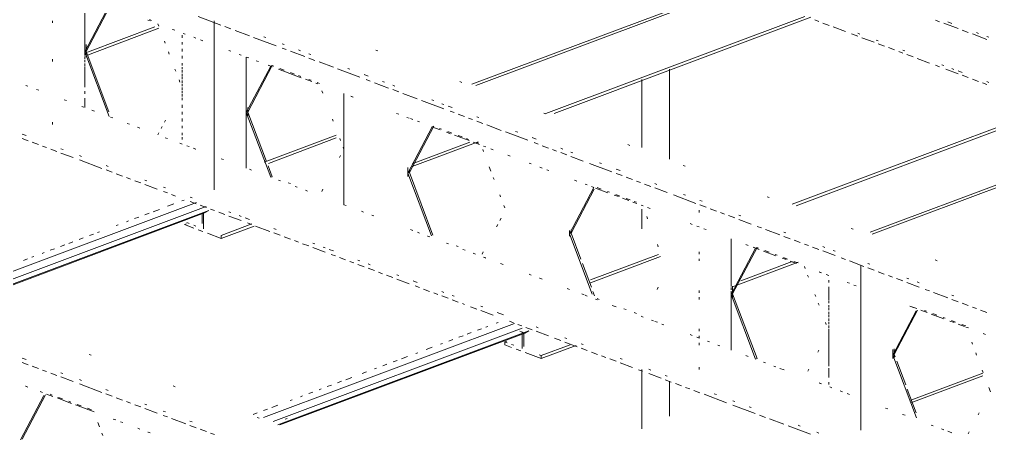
# Paper-space layout '03 3D Building and Roof' of a CAD drawing. Header units: millimetres. Extents: x 5 to 415, y 5 to 292.
# Drawn here: x 133.27 to 162.72, y 99.51 to 112.13 of the extents above; entities that cross this region are included whole.
import ezdxf

# ---------------------------------------------------------------- set-up
doc = ezdxf.new("R2010")
doc.units = ezdxf.units.MM
doc.layers.add('EXISTING', color=7, linetype='Continuous')
picture_1 = doc.add_image_def('image2.png', size_in_pixel=(1777, 905))

# ---------------------------------------------------------------- blocks, each defined once
blk = doc.blocks.new('SHEET_03')
at = {"layer": 'EXISTING', "color": 250, "lineweight": 9}
for p, q in [((135.247, 112.824), (135.247, 111.561)), ((147.002, 110.162), (154.739, 113.061)), ((147.127, 110.122), (154.989, 113.067)), ((135.247, 111.14), (135.988, 112.546)), ((135.999, 112.499), (135.292, 111.157)), ((134.275, 112.088), (134.275, 112.02)), ((135.247, 111.037), (135.247, 112.068)), ((137.169, 112.104), (137.232, 112.08)), ((137.276, 112.097), (137.213, 112.12)), ((137.469, 111.991), (137.494, 111.926)), ((139.377, 111.955), (138.693, 112.211)), ((139.182, 112.082), (139.182, 111.35)), ((149.248, 109.27), (157.11, 112.216)), ((149.498, 109.277), (157.297, 112.198)), ((157.535, 112.062), (157.411, 112.109)), ((157.846, 111.946), (157.659, 112.016)), ((161.204, 112.058), (161.079, 112.104)), ((161.763, 111.848), (161.328, 112.011)), ((161.452, 112.052), (161.577, 112.005)), ((135.328, 111.131), (137.378, 111.899)), ((135.328, 111.043), (137.502, 111.858)), ((137.988, 111.797), (137.913, 111.825)), ((137.924, 111.821), (137.987, 111.797)), ((138.21, 111.645), (138.21, 111.576)), ((138.21, 111.573), (138.21, 111.644)), ((138.238, 111.703), (138.301, 111.68)), ((139.688, 111.839), (139.502, 111.909)), ((140.248, 111.629), (139.813, 111.792)), ((158.343, 111.76), (157.97, 111.899)), ((158.716, 111.62), (158.53, 111.69)), ((158.716, 111.707), (158.779, 111.684)), ((162.074, 111.731), (161.887, 111.801)), ((162.634, 111.522), (162.198, 111.685)), ((162.323, 111.726), (162.385, 111.702)), ((135.247, 111.421), (135.247, 111.351)), ((135.292, 111.157), (135.292, 111.367)), ((137.667, 111.468), (137.691, 111.403)), ((138.21, 111.439), (138.21, 111.37)), ((138.21, 111.363), (138.21, 111.433)), ((138.626, 111.558), (138.557, 111.584)), ((138.835, 111.48), (138.765, 111.506)), ((139.182, 111.35), (139.182, 107.983)), ((141.056, 111.326), (140.372, 111.582)), ((140.683, 111.597), (140.745, 111.574)), ((141.243, 111.387), (141.305, 111.364)), ((159.214, 111.434), (158.841, 111.573)), ((159.276, 111.498), (159.338, 111.474)), ((159.525, 111.317), (159.338, 111.387)), ((162.634, 111.609), (162.696, 111.586)), ((135.247, 111.21), (135.247, 111.14)), ((135.247, 111.14), (135.292, 111.157)), ((135.988, 109.179), (135.247, 111.14)), ((135.292, 111.329), (135.292, 110.985)), ((135.292, 111.017), (135.292, 111.157)), ((135.292, 111.157), (135.983, 109.327)), ((137.79, 111.142), (137.815, 111.076)), ((138.21, 111.233), (138.21, 111.164)), ((138.21, 111.153), (138.21, 111.223)), ((139.622, 111.185), (139.685, 111.161)), ((139.937, 111.067), (140, 111.043)), ((141.367, 111.21), (141.243, 111.256)), ((141.927, 111), (141.491, 111.163)), ((141.74, 111.201), (141.802, 111.178)), ((142.051, 111.085), (142.113, 111.061)), ((144.15, 111.172), (144.088, 111.196)), ((159.836, 111.201), (159.649, 111.271)), ((160.084, 111.107), (159.96, 111.154)), ((160.084, 111.195), (160.146, 111.172)), ((160.395, 110.991), (160.209, 111.061)), ((134.275, 110.92), (134.275, 110.852)), ((135.247, 111), (135.247, 110.93)), ((135.247, 110.831), (135.247, 110.9)), ((135.247, 110.79), (135.247, 110.719)), ((138.21, 111.027), (138.21, 110.958)), ((138.21, 110.942), (138.21, 111.012)), ((138.21, 110.732), (138.21, 110.802)), ((140.154, 107.619), (140.154, 110.985)), ((140.154, 110.985), (140.154, 109.302)), ((140.228, 110.958), (140.154, 110.985)), ((140.524, 110.847), (140.45, 110.874)), ((142.237, 110.884), (142.051, 110.954)), ((142.797, 110.674), (142.362, 110.837)), ((160.893, 110.805), (160.52, 110.944)), ((161.266, 110.752), (161.328, 110.729)), ((135.247, 110.075), (135.247, 110.694)), ((135.247, 110.579), (135.247, 110.509)), ((137.988, 110.619), (138.012, 110.553)), ((138.21, 110.683), (138.21, 110.614)), ((138.21, 110.521), (138.21, 110.592)), ((138.21, 110.477), (138.21, 110.408)), ((140.154, 109.302), (140.895, 110.708)), ((140.939, 110.725), (140.198, 109.319)), ((140.817, 110.737), (140.943, 110.69)), ((140.895, 110.708), (140.821, 110.736)), ((140.939, 110.725), (140.895, 110.708)), ((140.988, 110.706), (140.925, 110.73)), ((141.132, 110.619), (141.824, 110.36)), ((141.302, 110.589), (141.176, 110.636)), ((141.617, 110.471), (141.491, 110.518)), ((143.605, 110.371), (142.921, 110.627)), ((143.232, 110.642), (143.295, 110.619)), ((143.73, 110.456), (143.854, 110.409)), ((152.999, 107.887), (152.999, 110.616)), ((161.204, 110.688), (161.079, 110.735)), ((161.763, 110.479), (161.39, 110.618)), ((161.577, 110.636), (161.639, 110.613)), ((161.763, 110.566), (161.887, 110.519)), ((135.247, 110.369), (135.247, 110.299)), ((138.111, 110.292), (138.136, 110.226)), ((138.21, 110.311), (138.21, 110.381)), ((138.21, 110.271), (138.21, 110.202)), ((138.21, 110.101), (138.21, 110.171)), ((141.806, 110.4), (141.743, 110.424)), ((141.95, 110.313), (142.139, 110.242)), ((142.12, 110.282), (142.057, 110.306)), ((142.264, 110.195), (142.327, 110.171)), ((142.372, 110.188), (142.309, 110.212)), ((143.916, 110.255), (143.792, 110.301)), ((144.476, 110.045), (144.041, 110.208)), ((144.289, 110.246), (144.352, 110.223)), ((146.699, 110.217), (146.637, 110.241)), ((152.166, 110.304), (152.166, 108.24)), ((162.074, 110.362), (161.887, 110.432)), ((162.385, 110.246), (162.198, 110.316)), ((162.634, 110.152), (162.509, 110.199)), ((162.634, 110.24), (162.696, 110.217)), ((133.52, 110.104), (133.457, 110.127)), ((133.789, 110.003), (133.858, 109.977)), ((135.247, 110.158), (135.247, 110.088)), ((135.247, 109.948), (135.247, 109.878)), ((135.247, 109.869), (135.247, 109.938)), ((138.21, 110.065), (138.21, 109.996)), ((138.21, 109.89), (138.21, 109.96)), ((142.45, 109.957), (142.475, 109.892)), ((143.117, 109.876), (143.117, 106.509)), ((143.117, 108.192), (143.117, 109.876)), ((144.6, 110.13), (144.662, 110.106)), ((144.787, 109.929), (144.6, 109.999)), ((145.346, 109.719), (144.911, 109.882)), ((134.622, 109.691), (134.692, 109.665)), ((135.247, 109.737), (135.247, 109.457)), ((135.247, 109.663), (135.247, 109.732)), ((138.21, 109.859), (138.21, 109.79)), ((138.21, 109.68), (138.21, 109.75)), ((143.394, 109.772), (143.325, 109.798)), ((143.334, 109.794), (143.397, 109.771)), ((146.155, 109.416), (145.471, 109.672)), ((145.782, 109.687), (145.844, 109.664)), ((135.219, 109.468), (135.156, 109.491)), ((135.247, 109.457), (135.247, 109.526)), ((135.469, 109.374), (135.543, 109.346)), ((138.21, 109.469), (138.21, 109.539)), ((138.21, 109.515), (138.21, 109.446)), ((138.21, 109.259), (138.21, 109.329)), ((138.21, 109.309), (138.21, 109.24)), ((140.154, 109.302), (140.198, 109.319)), ((140.154, 109.302), (140.154, 107.619)), ((140.895, 107.341), (140.154, 109.302)), ((140.198, 109.319), (140.198, 109.459)), ((140.198, 109.422), (140.198, 109.216)), ((140.198, 109.178), (140.198, 109.319)), ((140.198, 109.319), (140.766, 107.815)), ((144.783, 109.251), (144.714, 109.277)), ((146.093, 109.571), (146.155, 109.547)), ((146.279, 109.501), (146.403, 109.454)), ((146.466, 109.3), (146.341, 109.346)), ((149.249, 109.262), (149.187, 109.286)), ((156.723, 106.521), (164.585, 109.466)), ((156.848, 106.48), (164.647, 109.402)), ((134.275, 109.015), (134.275, 108.942)), ((136.099, 109.138), (136.036, 109.161)), ((137.705, 109.072), (137.671, 109.008)), ((138.21, 109.048), (138.21, 109.119)), ((138.21, 109.103), (138.21, 109.034)), ((142.771, 109.107), (142.796, 109.042)), ((145.032, 109.158), (145.095, 109.134)), ((145.209, 109.092), (145.135, 109.12)), ((145.347, 109.04), (145.41, 109.017)), ((146.776, 109.183), (146.59, 109.253)), ((147.025, 109.09), (146.901, 109.137)), ((147.15, 109.175), (147.212, 109.151)), ((147.336, 108.974), (147.15, 109.044)), ((136.603, 108.949), (136.54, 108.973)), ((136.917, 108.831), (136.854, 108.855)), ((137.503, 108.688), (137.469, 108.624)), ((137.604, 108.88), (137.57, 108.816)), ((138.21, 108.897), (138.21, 108.828)), ((138.21, 108.691), (138.21, 108.622)), ((145.061, 107.464), (145.801, 108.87)), ((145.846, 108.886), (145.105, 107.481)), ((145.787, 108.875), (146.039, 108.781)), ((145.846, 108.886), (145.801, 108.87)), ((146.083, 108.798), (146.02, 108.821)), ((146.228, 108.71), (146.353, 108.663)), ((146.398, 108.68), (146.272, 108.727)), ((147.896, 108.764), (147.46, 108.927)), ((148.704, 108.461), (148.02, 108.717)), ((148.331, 108.732), (148.393, 108.709)), ((133.346, 108.65), (133.47, 108.603)), ((133.533, 108.449), (133.346, 108.518)), ((133.843, 108.332), (133.657, 108.402)), ((137.691, 108.541), (137.765, 108.513)), ((138.21, 108.487), (138.21, 108.557)), ((140.7, 107.802), (142.884, 108.62)), ((140.824, 107.761), (142.884, 108.532)), ((142.993, 108.519), (143.018, 108.454)), ((145.192, 107.664), (147.189, 108.412)), ((145.192, 107.751), (146.939, 108.406)), ((146.479, 108.616), (146.92, 108.451)), ((146.712, 108.562), (146.587, 108.609)), ((146.901, 108.491), (146.838, 108.515)), ((147.045, 108.404), (147.234, 108.333)), ((147.216, 108.373), (147.153, 108.397)), ((148.828, 108.546), (148.953, 108.499)), ((159.094, 105.676), (166.956, 108.621)), ((159.156, 105.612), (166.956, 108.533)), ((134.092, 108.239), (133.968, 108.286)), ((134.403, 108.123), (134.217, 108.192)), ((134.527, 108.207), (134.59, 108.184)), ((138.136, 108.375), (138.21, 108.347)), ((138.349, 108.295), (138.418, 108.269)), ((138.616, 108.195), (138.553, 108.219)), ((138.557, 108.217), (138.626, 108.191)), ((143.092, 108.258), (143.117, 108.192)), ((143.117, 106.509), (143.117, 108.192)), ((147.332, 108.184), (147.357, 108.119)), ((147.431, 108.259), (147.357, 108.287)), ((147.653, 108.176), (147.579, 108.204)), ((149.015, 108.345), (148.891, 108.391)), ((149.326, 108.228), (149.139, 108.298)), ((149.574, 108.135), (149.45, 108.182)), ((149.699, 108.22), (149.761, 108.196)), ((150.01, 108.103), (150.072, 108.08)), ((151.798, 108.307), (151.736, 108.331)), ((134.901, 107.936), (134.527, 108.076)), ((135.087, 107.997), (135.149, 107.974)), ((135.771, 107.61), (135.087, 107.866)), ((139.182, 107.983), (139.182, 106.957)), ((139.39, 107.905), (139.46, 107.879)), ((143.016, 108.001), (142.982, 107.937)), ((148.162, 107.985), (148.093, 108.011)), ((149.885, 108.019), (149.699, 108.089)), ((150.383, 107.832), (150.01, 107.972)), ((135.895, 107.695), (135.958, 107.671)), ((136.082, 107.494), (135.895, 107.563)), ((140.314, 107.559), (140.251, 107.582)), ((140.816, 107.685), (140.939, 107.358)), ((145.061, 107.361), (145.061, 107.636)), ((145.061, 107.604), (145.061, 107.464)), ((145.105, 107.481), (145.105, 107.551)), ((147.53, 107.661), (147.579, 107.531)), ((148.744, 107.768), (148.807, 107.744)), ((149.134, 107.621), (149.065, 107.647)), ((149.343, 107.543), (149.273, 107.569)), ((151.253, 107.506), (150.569, 107.762)), ((150.88, 107.777), (150.942, 107.754)), ((151.378, 107.591), (151.502, 107.544)), ((153.477, 107.678), (153.415, 107.702)), ((136.393, 107.377), (136.206, 107.447)), ((136.641, 107.284), (136.517, 107.331)), ((136.952, 107.168), (136.766, 107.237)), ((137.077, 107.252), (137.139, 107.229)), ((140.939, 107.358), (140.895, 107.341)), ((141.195, 107.229), (141.132, 107.252)), ((145.061, 107.464), (145.105, 107.481)), ((145.061, 107.464), (145.061, 107.394)), ((145.777, 105.568), (145.061, 107.464)), ((145.105, 107.481), (145.821, 105.585)), ((147.653, 107.335), (147.678, 107.269)), ((150.19, 107.226), (150.116, 107.254)), ((151.564, 107.39), (151.378, 107.46)), ((151.875, 107.273), (151.689, 107.343)), ((152.124, 107.18), (151.999, 107.227)), ((137.45, 106.981), (137.077, 107.121)), ((137.636, 107.042), (137.699, 107.019)), ((141.428, 107.175), (141.491, 107.151)), ((141.698, 107.04), (141.635, 107.064)), ((142.013, 106.922), (141.95, 106.946)), ((142.477, 106.978), (142.443, 106.914)), ((149.968, 105.626), (150.708, 107.032)), ((150.719, 106.984), (150.012, 105.642)), ((150.442, 107.131), (150.505, 107.108)), ((150.708, 107.032), (150.634, 107.059)), ((150.757, 107.013), (151.134, 106.872)), ((150.927, 106.983), (150.801, 107.03)), ((152.435, 107.064), (152.248, 107.134)), ((152.559, 107.148), (152.621, 107.125)), ((152.932, 106.877), (152.559, 107.017)), ((137.761, 106.865), (137.636, 106.911)), ((138.009, 106.772), (137.885, 106.818)), ((138.201, 106.625), (138.264, 106.649)), ((138.445, 106.74), (138.507, 106.716)), ((147.851, 106.812), (147.875, 106.746)), ((151.179, 106.889), (151.116, 106.912)), ((151.323, 106.801), (151.449, 106.754)), ((151.493, 106.771), (151.368, 106.818)), ((151.575, 106.707), (151.764, 106.636)), ((151.808, 106.653), (151.682, 106.7)), ((153.803, 106.551), (153.119, 106.808)), ((153.429, 106.822), (153.492, 106.799)), ((153.927, 106.636), (153.989, 106.613)), ((156.026, 106.723), (155.964, 106.747)), ((130.954, 103.698), (138.639, 106.577)), ((138.937, 106.46), (131.189, 103.557)), ((131.516, 103.523), (139.014, 106.332)), ((137.327, 106.298), (137.514, 106.368)), ((137.764, 106.462), (137.952, 106.532)), ((138.631, 106.539), (138.445, 106.609)), ((138.942, 106.422), (138.756, 106.492)), ((139.014, 106.332), (138.889, 106.259)), ((139.191, 106.329), (139.066, 106.376)), ((143.117, 106.509), (143.186, 106.483)), ((147.974, 106.485), (147.999, 106.419)), ((151.889, 106.589), (152.015, 106.542)), ((151.997, 106.582), (151.934, 106.606)), ((152.141, 106.495), (152.204, 106.471)), ((152.166, 106.376), (152.166, 105.777)), ((152.412, 106.394), (152.338, 106.421)), ((153.902, 106.348), (153.902, 106.275)), ((154.113, 106.435), (153.927, 106.505)), ((154.424, 106.318), (154.238, 106.388)), ((131.516, 103.497), (138.889, 106.259)), ((136.764, 106.087), (136.889, 106.134)), ((137.077, 106.204), (137.202, 106.251)), ((138.812, 106.223), (138.812, 105.937)), ((138.856, 105.777), (138.856, 106.278)), ((139.502, 106.213), (139.315, 106.282)), ((139.626, 106.297), (139.688, 106.274)), ((139.999, 106.026), (139.626, 106.166)), ((139.937, 106.181), (139.999, 106.157)), ((140.123, 106.111), (140.248, 106.064)), ((143.711, 106.286), (143.648, 106.31)), ((144.026, 106.168), (143.963, 106.192)), ((147.889, 106.098), (147.855, 106.035)), ((152.313, 106.15), (152.338, 106.085)), ((154.673, 106.225), (154.549, 106.272)), ((154.984, 106.109), (154.797, 106.179)), ((155.108, 106.193), (155.17, 106.17)), ((155.481, 105.922), (155.108, 106.062)), ((136.202, 105.876), (136.265, 105.9)), ((136.514, 105.993), (136.577, 106.017)), ((138.278, 105.906), (138.341, 105.929)), ((138.278, 105.906), (138.556, 105.802)), ((138.417, 105.941), (138.348, 105.967)), ((138.625, 105.863), (138.556, 105.889)), ((138.695, 105.75), (138.834, 105.698)), ((139.389, 105.577), (140.325, 105.928)), ((139.389, 105.49), (140.388, 105.864)), ((140.31, 105.91), (140.186, 105.956)), ((140.87, 105.7), (140.434, 105.863)), ((140.994, 105.785), (141.056, 105.761)), ((145.135, 105.753), (145.209, 105.725)), ((147.788, 105.907), (147.754, 105.843)), ((150.012, 105.745), (150.012, 105.677)), ((153.694, 105.913), (153.625, 105.939)), ((153.902, 105.835), (153.833, 105.861)), ((154.111, 105.757), (154.041, 105.783)), ((155.792, 105.806), (155.668, 105.853)), ((156.352, 105.596), (155.917, 105.759)), ((158.575, 105.768), (158.513, 105.792)), ((135.077, 105.455), (135.202, 105.502)), ((135.39, 105.572), (135.515, 105.619)), ((135.64, 105.666), (135.702, 105.689)), ((138.973, 105.646), (139.389, 105.49)), ((139.389, 105.49), (139.389, 105.577)), ((141.18, 105.584), (140.994, 105.654)), ((141.491, 105.467), (141.305, 105.537)), ((145.41, 105.65), (145.347, 105.673)), ((145.653, 105.559), (145.727, 105.531)), ((145.724, 105.532), (145.661, 105.556)), ((149.968, 105.591), (149.968, 105.729)), ((149.968, 105.696), (149.968, 105.626)), ((149.968, 105.626), (150.012, 105.642)), ((149.968, 105.626), (149.968, 105.556)), ((150.659, 103.796), (149.968, 105.626)), ((150.012, 105.642), (150.012, 105.713)), ((150.012, 105.642), (150.308, 104.858)), ((154.875, 105.196), (154.875, 105.471)), ((154.875, 105.471), (154.875, 104.559)), ((156.476, 105.681), (156.538, 105.658)), ((156.663, 105.48), (156.476, 105.55)), ((134.203, 105.127), (134.328, 105.174)), ((134.515, 105.244), (134.64, 105.291)), ((134.765, 105.338), (134.89, 105.385)), ((141.74, 105.374), (141.616, 105.421)), ((142.051, 105.258), (141.864, 105.327)), ((142.175, 105.342), (142.237, 105.319)), ((142.548, 105.071), (142.175, 105.211)), ((142.486, 105.226), (142.548, 105.202)), ((142.673, 105.156), (142.797, 105.109)), ((146.291, 105.32), (146.228, 105.343)), ((146.524, 105.266), (146.587, 105.242)), ((146.794, 105.131), (146.731, 105.155)), ((152.634, 105.3), (152.659, 105.235)), ((154.875, 103.788), (155.615, 105.194)), ((155.66, 105.21), (154.919, 103.804)), ((155.393, 105.277), (155.319, 105.305)), ((155.538, 105.222), (155.727, 105.152)), ((155.615, 105.194), (155.541, 105.221)), ((155.66, 105.21), (155.615, 105.194)), ((155.708, 105.192), (155.645, 105.216)), ((156.974, 105.363), (156.787, 105.433)), ((157.222, 105.27), (157.098, 105.317)), ((157.533, 105.154), (157.347, 105.224)), ((157.658, 105.238), (157.72, 105.215)), ((133.39, 104.823), (133.515, 104.87)), ((133.64, 104.917), (133.703, 104.94)), ((133.953, 105.034), (134.015, 105.057)), ((142.859, 104.955), (142.735, 105.001)), ((143.17, 104.838), (142.984, 104.908)), ((147.108, 105.014), (147.045, 105.037)), ((147.35, 105.076), (147.316, 105.012)), ((147.357, 104.92), (147.431, 104.893)), ((147.423, 104.896), (147.36, 104.919)), ((150.608, 104.23), (152.667, 105.002)), ((150.608, 104.143), (152.729, 104.938)), ((153.902, 105.079), (153.902, 105.011)), ((153.902, 104.873), (153.902, 104.805)), ((154.875, 104.028), (154.875, 105.059)), ((155.853, 105.105), (156.23, 104.963)), ((156.023, 105.074), (155.897, 105.121)), ((156.274, 104.98), (156.212, 105.003)), ((156.419, 104.893), (156.545, 104.845)), ((156.589, 104.862), (156.463, 104.909)), ((158.031, 104.967), (157.658, 105.107)), ((157.968, 105.122), (158.031, 105.099)), ((158.342, 104.851), (158.217, 104.898)), ((143.419, 104.745), (143.295, 104.792)), ((143.543, 104.83), (143.605, 104.806)), ((143.73, 104.629), (143.543, 104.699)), ((143.854, 104.713), (143.916, 104.69)), ((144.041, 104.512), (143.854, 104.582)), ((147.875, 104.726), (147.949, 104.698)), ((150.358, 104.727), (150.629, 104.008)), ((154.913, 104.022), (156.91, 104.77)), ((155.163, 104.203), (156.723, 104.787)), ((156.67, 104.798), (156.859, 104.728)), ((156.904, 104.744), (156.778, 104.791)), ((157.097, 104.639), (157.121, 104.573)), ((158.901, 104.641), (158.466, 104.804)), ((158.809, 104.656), (158.809, 103.997)), ((159.025, 104.726), (159.088, 104.703)), ((159.212, 104.525), (159.025, 104.595)), ((161.125, 104.813), (161.063, 104.837)), ((144.289, 104.419), (144.165, 104.466)), ((144.6, 104.303), (144.414, 104.372)), ((144.725, 104.387), (144.787, 104.364)), ((148.807, 104.377), (148.744, 104.401)), ((149.121, 104.259), (149.058, 104.283)), ((149.065, 104.281), (149.134, 104.255)), ((154.875, 104.419), (154.875, 104.349)), ((157.195, 104.377), (157.22, 104.312)), ((157.615, 104.444), (157.541, 104.472)), ((157.551, 104.468), (157.614, 104.445)), ((157.837, 104.361), (157.763, 104.389)), ((159.523, 104.408), (159.336, 104.478)), ((159.772, 104.315), (159.647, 104.362)), ((160.207, 104.283), (160.269, 104.26)), ((145.098, 104.116), (144.725, 104.256)), ((145.222, 104.201), (145.346, 104.154)), ((145.409, 104), (145.284, 104.046)), ((152.661, 104.005), (152.627, 103.941)), ((154.875, 104.208), (154.875, 104.138)), ((154.875, 103.998), (154.875, 103.928)), ((154.919, 104.045), (154.919, 103.701)), ((154.919, 103.804), (154.919, 104.015)), ((157.837, 104.224), (157.837, 104.155)), ((157.837, 104.151), (157.837, 104.221)), ((157.837, 104.018), (157.837, 103.605)), ((157.837, 103.94), (157.837, 104.01)), ((158.462, 104.127), (158.393, 104.153)), ((158.67, 104.049), (158.601, 104.075)), ((158.809, 103.997), (158.809, 100.63)), ((160.083, 104.199), (159.896, 104.269)), ((160.58, 104.012), (160.207, 104.152)), ((160.518, 104.167), (160.58, 104.144)), ((145.719, 103.883), (145.533, 103.953)), ((145.968, 103.79), (145.844, 103.837)), ((146.093, 103.875), (146.155, 103.851)), ((146.279, 103.674), (146.093, 103.744)), ((146.403, 103.758), (146.466, 103.735)), ((149.898, 103.968), (149.968, 103.942)), ((150.338, 103.804), (150.412, 103.776)), ((150.505, 103.741), (150.442, 103.765)), ((150.679, 103.878), (150.728, 103.747)), ((153.902, 103.911), (153.902, 103.843)), ((153.902, 103.705), (153.902, 103.636)), ((154.875, 102.86), (154.875, 103.891)), ((154.875, 103.788), (154.919, 103.804)), ((154.875, 103.788), (154.875, 103.717)), ((155.615, 101.827), (154.875, 103.788)), ((154.919, 103.664), (154.919, 103.804)), ((154.919, 103.804), (155.66, 101.843)), ((157.417, 103.789), (157.442, 103.724)), ((157.837, 103.73), (157.837, 103.8)), ((160.891, 103.896), (160.766, 103.943)), ((161.45, 103.686), (161.015, 103.849)), ((161.575, 103.771), (161.637, 103.748)), ((146.59, 103.557), (146.403, 103.627)), ((146.776, 103.487), (146.714, 103.511)), ((147.15, 103.348), (146.963, 103.417)), ((147.274, 103.432), (147.336, 103.409)), ((150.82, 103.623), (150.757, 103.647)), ((150.801, 103.663), (150.864, 103.64)), ((151.386, 103.411), (151.26, 103.458)), ((154.875, 103.577), (154.875, 102.104)), ((157.516, 103.528), (157.541, 103.462)), ((157.837, 103.52), (157.837, 103.59)), ((157.837, 103.468), (157.837, 103.399)), ((160.448, 103.383), (160.3, 103.439)), ((160.382, 103.408), (160.508, 103.361)), ((161.761, 103.57), (161.575, 103.64)), ((162.072, 103.453), (161.886, 103.523)), ((162.321, 103.36), (162.197, 103.407)), ((147.647, 103.161), (147.274, 103.301)), ((147.771, 103.246), (147.958, 103.176)), ((151.619, 103.357), (151.682, 103.333)), ((151.934, 103.239), (151.997, 103.216)), ((152.204, 103.105), (152.141, 103.128)), ((157.837, 103.309), (157.837, 103.379)), ((157.837, 103.262), (157.837, 103.193)), ((157.837, 103.099), (157.837, 103.169)), ((159.781, 101.949), (160.488, 103.292)), ((160.533, 103.308), (159.826, 101.966)), ((160.634, 103.314), (160.822, 103.243)), ((160.804, 103.283), (160.741, 103.307)), ((160.948, 103.196), (161.326, 103.054)), ((161.118, 103.165), (160.993, 103.212)), ((161.37, 103.071), (161.307, 103.095)), ((162.632, 103.244), (162.445, 103.314)), ((140.675, 100.056), (148.298, 102.912)), ((147.423, 102.797), (147.485, 102.82)), ((147.735, 102.914), (147.798, 102.937)), ((148.269, 102.928), (148.144, 102.975)), ((148.517, 102.835), (148.393, 102.882)), ((148.953, 102.803), (149.015, 102.78)), ((152.518, 102.987), (152.456, 103.01)), ((152.56, 102.971), (152.634, 102.944)), ((152.833, 102.869), (152.77, 102.893)), ((157.738, 102.939), (157.763, 102.874)), ((157.837, 103.056), (157.837, 102.987)), ((157.837, 102.888), (157.837, 102.958)), ((157.837, 102.85), (157.837, 102.781)), ((161.514, 102.984), (161.64, 102.937)), ((161.685, 102.953), (161.559, 103)), ((161.766, 102.889), (161.955, 102.819)), ((161.999, 102.835), (161.873, 102.883)), ((162.077, 102.773), (162.003, 102.801)), ((148.533, 102.771), (140.972, 99.939)), ((141.112, 99.834), (148.735, 102.69)), ((141.174, 99.832), (148.61, 102.618)), ((146.61, 102.492), (146.735, 102.539)), ((146.86, 102.586), (146.985, 102.633)), ((147.173, 102.703), (147.298, 102.75)), ((148.61, 102.618), (148.455, 102.676)), ((148.533, 102.653), (148.533, 102.152)), ((148.577, 102.207), (148.577, 102.636)), ((148.735, 102.69), (148.61, 102.618)), ((148.828, 102.719), (148.642, 102.789)), ((149.326, 102.532), (148.953, 102.672)), ((153.625, 102.572), (153.694, 102.546)), ((153.902, 102.743), (153.902, 102.675)), ((153.902, 102.537), (153.902, 102.468)), ((154.875, 102.654), (154.875, 102.723)), ((154.875, 102.104), (154.875, 102.517)), ((157.837, 102.678), (157.837, 102.748)), ((157.837, 101.696), (157.837, 102.678)), ((157.837, 102.643), (157.837, 102.437)), ((162.596, 102.579), (162.522, 102.606)), ((146.048, 102.282), (146.111, 102.305)), ((146.298, 102.375), (146.423, 102.422)), ((148.062, 102.375), (147.999, 102.352)), ((147.999, 102.352), (147.999, 102.264)), ((148.069, 102.326), (147.999, 102.352)), ((147.999, 102.264), (148.208, 102.186)), ((148.277, 102.248), (148.208, 102.274)), ((149.11, 101.936), (149.984, 102.263)), ((149.11, 101.848), (150.171, 102.246)), ((149.699, 102.393), (149.512, 102.463)), ((149.823, 102.477), (149.885, 102.454)), ((150.196, 102.206), (149.823, 102.346)), ((150.321, 102.291), (150.383, 102.268)), ((153.833, 102.494), (153.902, 102.468)), ((153.902, 102.322), (153.902, 102.249)), ((154.217, 102.351), (154.154, 102.374)), ((154.532, 102.233), (154.469, 102.256)), ((157.837, 102.3), (157.837, 102.231)), ((162.176, 102.343), (162.201, 102.278)), ((135.444, 101.948), (135.382, 101.971)), ((145.298, 102.001), (145.361, 102.024)), ((145.611, 102.118), (145.798, 102.188)), ((148.347, 102.134), (148.485, 102.082)), ((148.624, 102.03), (149.11, 101.848)), ((149.11, 101.936), (149.041, 101.962)), ((149.11, 101.848), (149.11, 101.936)), ((150.507, 102.09), (150.321, 102.16)), ((150.818, 101.973), (150.631, 102.043)), ((151.067, 101.88), (150.942, 101.927)), ((155.319, 101.938), (155.393, 101.91)), ((157.534, 102.103), (157.501, 102.039)), ((157.837, 102.094), (157.837, 102.025)), ((159.781, 101.846), (159.781, 102.121)), ((159.781, 102.09), (159.781, 101.949)), ((159.781, 101.949), (159.826, 101.966)), ((159.781, 101.949), (159.781, 101.879)), ((160.497, 100.054), (159.781, 101.949)), ((159.826, 102.138), (159.826, 101.863)), ((159.826, 101.966), (159.826, 102.106)), ((159.826, 101.896), (159.826, 101.966)), ((159.826, 101.966), (159.851, 101.901)), ((162.3, 102.016), (162.324, 101.951)), ((133.345, 101.86), (133.469, 101.814)), ((133.531, 101.659), (133.345, 101.729)), ((144.299, 101.626), (144.424, 101.673)), ((144.611, 101.743), (144.736, 101.79)), ((144.861, 101.837), (145.048, 101.907)), ((151.378, 101.764), (151.191, 101.834)), ((151.502, 101.848), (151.564, 101.825)), ((151.875, 101.577), (151.502, 101.717)), ((155.66, 101.843), (155.615, 101.827)), ((155.916, 101.714), (155.853, 101.738)), ((156.23, 101.596), (156.167, 101.62)), ((157.837, 101.888), (157.837, 101.819)), ((157.837, 101.682), (157.837, 101.613)), ((159.9, 101.77), (160.172, 101.051)), ((133.842, 101.543), (133.656, 101.613)), ((134.091, 101.45), (133.967, 101.496)), ((134.402, 101.333), (134.215, 101.403)), ((134.526, 101.418), (134.588, 101.395)), ((143.674, 101.392), (143.799, 101.439)), ((144.049, 101.533), (144.111, 101.556)), ((152.186, 101.461), (152.062, 101.508)), ((152.166, 101.516), (152.166, 99.719)), ((152.372, 101.522), (152.435, 101.499)), ((152.746, 101.251), (152.372, 101.391)), ((152.87, 101.336), (152.932, 101.313)), ((153.902, 101.589), (153.902, 101.516)), ((156.482, 101.502), (156.356, 101.549)), ((157.231, 101.528), (157.198, 101.464)), ((157.837, 101.485), (157.837, 101.556)), ((157.837, 101.475), (157.837, 101.269)), ((157.837, 101.275), (157.837, 101.345)), ((160.329, 100.589), (162.513, 101.407)), ((162.497, 101.493), (162.522, 101.428)), ((134.899, 101.147), (134.526, 101.287)), ((135.086, 101.208), (135.148, 101.185)), ((135.77, 100.821), (135.086, 101.077)), ((142.612, 100.994), (142.737, 101.041)), ((142.924, 101.111), (143.049, 101.158)), ((143.174, 101.205), (143.361, 101.275)), ((153.056, 101.135), (152.87, 101.205)), ((152.999, 100.098), (152.999, 101.163)), ((153.367, 101.018), (153.181, 101.088)), ((157.541, 101.105), (157.615, 101.078)), ((157.614, 101.078), (157.551, 101.102)), ((157.837, 101.065), (157.837, 101.135)), ((157.837, 101.132), (157.837, 101.063)), ((160.329, 100.501), (162.513, 101.319)), ((134.054, 100.742), (133.347, 99.4)), ((133.525, 100.983), (133.451, 101.011)), ((133.463, 101.006), (133.526, 100.983)), ((133.969, 100.817), (133.895, 100.844)), ((134.092, 100.771), (134.281, 100.7)), ((134.262, 100.74), (134.2, 100.764)), ((135.894, 100.906), (135.956, 100.882)), ((136.081, 100.705), (135.894, 100.774)), ((137.993, 100.993), (137.931, 101.016)), ((142.049, 100.784), (142.174, 100.83)), ((142.362, 100.901), (142.424, 100.924)), ((153.616, 100.925), (153.492, 100.972)), ((153.927, 100.809), (153.74, 100.879)), ((154.735, 100.506), (154.051, 100.762)), ((154.362, 100.777), (154.424, 100.754)), ((157.929, 100.96), (157.866, 100.984)), ((158.184, 100.864), (158.254, 100.838)), ((158.393, 100.786), (158.462, 100.76)), ((160.221, 100.92), (160.492, 100.201)), ((162.695, 100.97), (162.744, 100.84)), ((133.303, 99.383), (134.01, 100.725)), ((134.407, 100.653), (134.847, 100.488)), ((134.577, 100.622), (134.451, 100.67)), ((134.829, 100.528), (134.766, 100.552)), ((134.973, 100.441), (135.539, 100.229)), ((135.143, 100.41), (135.017, 100.457)), ((136.392, 100.588), (136.205, 100.658)), ((136.64, 100.495), (136.516, 100.541)), ((136.951, 100.378), (136.765, 100.448)), ((137.076, 100.463), (137.138, 100.44)), ((141.487, 100.573), (141.549, 100.596)), ((141.799, 100.69), (141.862, 100.713)), ((154.922, 100.567), (154.984, 100.544)), ((158.809, 100.63), (158.809, 99.678)), ((135.458, 100.292), (135.332, 100.34)), ((137.449, 100.192), (137.076, 100.332)), ((137.635, 100.253), (137.697, 100.23)), ((140.362, 100.152), (140.487, 100.198)), ((140.675, 100.269), (140.8, 100.315)), ((140.925, 100.362), (141.112, 100.432)), ((155.606, 100.18), (154.922, 100.436)), ((155.419, 100.381), (155.481, 100.358)), ((159.627, 100.324), (159.564, 100.347)), ((160.078, 100.155), (160.152, 100.127)), ((162.407, 100.201), (162.374, 100.137)), ((135.648, 99.907), (135.698, 99.777)), ((136.191, 99.984), (136.117, 100.012)), ((136.404, 99.905), (136.335, 99.931)), ((137.76, 100.076), (137.635, 100.122)), ((138.319, 99.866), (137.884, 100.029)), ((138.443, 99.951), (138.506, 99.927)), ((140.543, 100.038), (140.48, 100.061)), ((141.332, 100.007), (141.395, 100.031)), ((155.917, 100.063), (155.73, 100.133)), ((156.476, 99.854), (156.041, 100.017)), ((135.772, 99.58), (135.796, 99.515)), ((136.86, 99.734), (136.923, 99.71)), ((137.238, 99.592), (137.168, 99.618)), ((137.175, 99.616), (137.238, 99.592)), ((138.63, 99.75), (138.443, 99.819)), ((138.941, 99.633), (138.754, 99.703)), ((139.19, 99.54), (139.065, 99.586)), ((157.285, 99.551), (156.601, 99.807)), ((156.911, 99.822), (156.974, 99.799)), ((157.471, 99.612), (157.533, 99.589)), ((161.011, 99.805), (160.948, 99.829)), ((161.326, 99.688), (161.263, 99.711)), ((161.577, 99.593), (161.451, 99.641)), ((162.104, 99.625), (162.071, 99.562))]:
    blk.add_line(p, q, dxfattribs=at)
image = blk.add_image(picture_1, insert=(25.75, 34), size_in_units=(188.499, 96))

psp = doc.layouts.new('03 3D Building and Roof')

# ---------------------------------------------------------------- block references
psp.add_blockref('SHEET_03', (0, 0))

doc.saveas('drawing.dxf')
